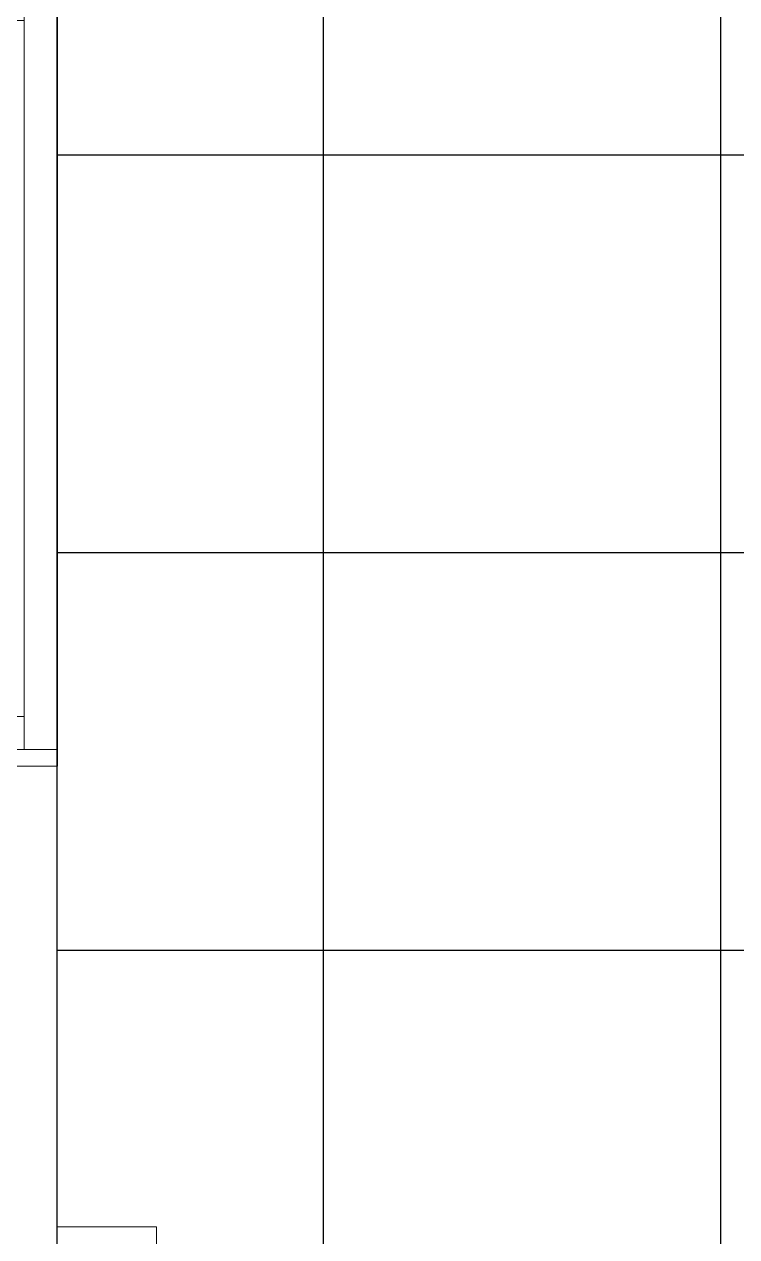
# Model space of a CAD drawing. Header units: inches. Extents: x -12418 to 472786, y -29325 to 19878.
# Drawn here: x 9148 to 10224, y -10032 to -8203 of the extents above; entities that cross this region are included whole.
import ezdxf

# ---------------------------------------------------------------- set-up
doc = ezdxf.new("R2010")
doc.units = ezdxf.units.IN
doc.header["$LTSCALE"] = 25
doc.header["$MEASUREMENT"] = 0
doc.linetypes.add('DASHDOT', pattern=[25.4, 12.7, -6.35, 0, -6.35])
doc.layers.get('0').update_dxf_attribs({"color": 8})
for name, color, linetype, lineweight in [('00-Ground Floor$0$Aluminum', 251, 'Continuous', 5), ('00-Ground Floor$0$Walls', 251, 'Continuous', 5), ('E-LITE-CLNG-CNDT', 6, 'DASHDOT', 35)]:
    doc.layers.add(name, color=color, linetype=linetype, lineweight=lineweight)
doc.layers.add('00-Ground Floor$0$False Ceiling', color=251, linetype='Continuous')

# ---------------------------------------------------------------- blocks, each defined once
blk = doc.blocks.new('00-Ground Floor$0$A$C37be4daf')
at = {"layer": '00-Ground Floor$0$Aluminum'}
for p, q in [((1416, 598.2), (216, 598.2)), ((241, 498.2), (241, 598.2)), ((291, 548.2), (291, 598.2)), ((1341, 548.2), (1341, 598.2)), ((1391, 498.2), (1391, 598.2)), ((291, 573.2), (1341, 573.2)), ((1391, 548.2), (241, 548.2)), ((1416, 498.2), (216, 498.2))]:
    blk.add_line(p, q, dxfattribs=at)
at = {"layer": '00-Ground Floor$0$Walls'}
for p, q in [((216, 498.2), (216, 598.2)), ((1416, 498.2), (1416, 598.2))]:
    blk.add_line(p, q, dxfattribs=at)
blk = doc.blocks.new('00-Ground Floor$0$A$Ce9e1c4c3')
at = {"layer": '00-Ground Floor$0$False Ceiling', "color": 254, "linetype": 'Continuous'}
for p, q in [((-90802.1, -11267.4, 0), (-90802.1, -2747.4, 0)), ((-90400, -11267.4), (-90400, -2747.4)), ((-89800, -11267.4), (-89800, -2747.4)), ((-90802.1, -8400), (-89602.1, -8400)), ((-90802.1, -9000), (-89602.1, -9000)), ((-90802.1, -9600), (-89602.1, -9600))]:
    blk.add_line(p, q, dxfattribs=at)
blk = doc.blocks.new('00-Ground Floor')
at = {"layer": '00-Ground Floor$0$Walls'}
for p, q in [((9197.9, -10017.4, 0), (9197.9, -7427.4, 0)), ((9197.9, -10017.4, 0), (9347.9, -10017.4, 0)), ((9347.9, -10017.4, 0), (9347.9, -10117.4, 0))]:
    blk.add_line(p, q, dxfattribs=at)
at = {"rotation": 90}
blk.add_blockref('00-Ground Floor$0$A$C37be4daf', (9696.2, -9538.4, 0), dxfattribs=at)
at = {"layer": '00-Ground Floor$0$False Ceiling', "color": 254}
blk.add_blockref('00-Ground Floor$0$A$Ce9e1c4c3', (100000, 0), dxfattribs=at)

msp = doc.modelspace()

# ---------------------------------------------------------------- block references
at = {"layer": 'E-LITE-CLNG-CNDT'}
msp.add_blockref('00-Ground Floor', (0, 0), dxfattribs=at)

doc.saveas('drawing.dxf')
